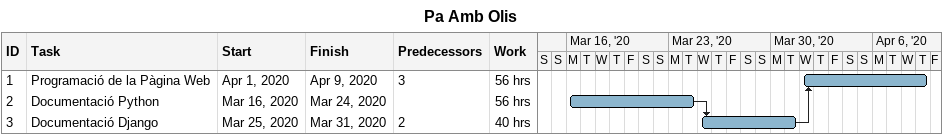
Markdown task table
Pa Amb Olis

| ID | Task | Start | Finish | Predecessors | Work (h) |
|---|---|---|---|---|---|
| 1 | Programació de la Pàgina Web | 2020-04-01 | 2020-04-09 | 3 | 56 |
| 2 | Documentació Python | 2020-03-16 | 2020-03-24 |  | 56 |
| 3 | Documentació Django | 2020-03-25 | 2020-03-31 | 2 | 40 |
